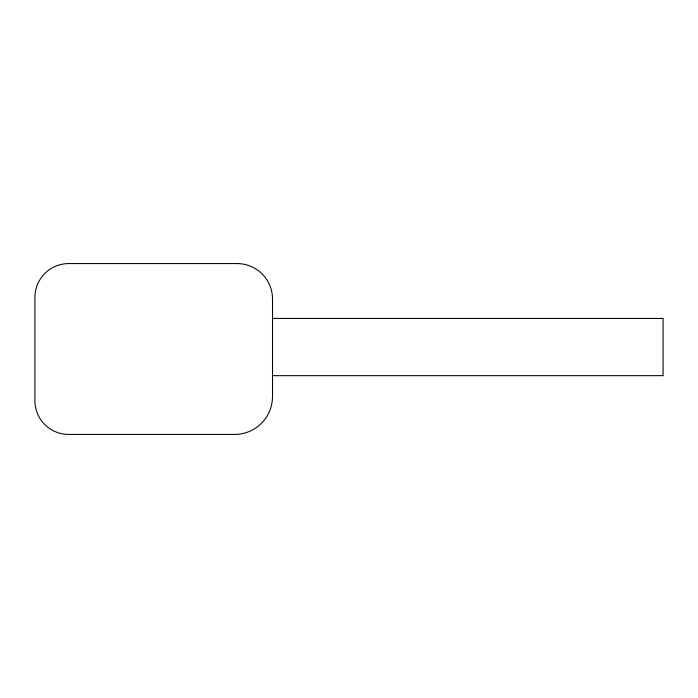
<?xml version="1.0" encoding="UTF-8"?>
<svg xmlns="http://www.w3.org/2000/svg" width="698" height="698" viewBox="0 0 698 698"><rect width="100%" height="100%" fill="white"/><g stroke="black" fill="none" stroke-linecap="round" stroke-linejoin="round"><path stroke-width="1.05" d="M272.508 318.436L663.1 318.436L663.1 375.655L272.508 375.655M237.102 263.574L68.753 263.574A33.853 33.853 0 0 0 34.9 297.427L34.9 400.643A33.783 33.783 0 0 0 68.683 434.426L234.607 434.426A37.901 37.901 0 0 0 272.508 396.525L272.508 298.98A35.406 35.406 0 0 0 237.102 263.574"/></g></svg>
